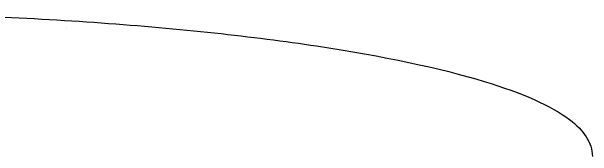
# Model space of a CAD drawing. Header units: millimetres. Extents: x 577 to 7172, y 252 to 2707.
# Drawn here: x 5061.8 to 5116.6, y 1657.9 to 1671.5 of the extents above; entities that cross this region are included whole.
import ezdxf

# ---------------------------------------------------------------- set-up
doc = ezdxf.new("R2010")
doc.units = ezdxf.units.MM
doc.header["$MEASUREMENT"] = 0
doc.layers.add('외형선(ISO)', color=7, linetype='Continuous', lineweight=30)

msp = doc.modelspace()

# ---------------------------------------------------------------- linework, layer by layer
at = {"layer": '외형선(ISO)'}
msp.add_line((5067.021, 1669.987), (5067.021, 1669.987), dxfattribs=at)
msp.add_arc((5114.399, 1657.86), 2.215, 360, 0.024, dxfattribs=at)
msp.add_open_spline([(4966.614, 1657.86), (4966.614, 1657.86), (4966.614, 1657.86), (4966.614, 1657.861), (4966.614, 1657.861), (4966.614, 1657.862), (4966.614, 1657.862), (4966.614, 1657.864), (4966.614, 1657.865), (4966.614, 1657.868), (4966.614, 1657.87), (4966.614, 1657.876), (4966.614, 1657.879), (4966.614, 1657.891), (4966.614, 1657.899), (4966.616, 1657.991), (4966.621, 1658.075), (4966.64, 1658.27), (4966.658, 1658.381), (4967.072, 1660.331), (4968.953, 1661.77), (4974.777, 1664.414), (4978.871, 1665.63), (4988.928, 1667.753), (4995.004, 1668.682), (5008.37, 1670.144), (5015.822, 1670.695), (5031.166, 1671.358), (5039.25, 1671.478), (5055.047, 1671.275), (5062.957, 1670.95), (5077.639, 1669.895), (5084.589, 1669.151), (5096.857, 1667.306), (5102.261, 1666.168), (5110.003, 1663.821), (5112.724, 1662.632), (5115.784, 1660.315), (5116.614, 1659.151), (5116.614, 1657.861)], degree=3, knots=[0, 0, 0, 0, 0.000125, 0.000125, 0.000448, 0.000448, 0.001094, 0.001094, 0.002386, 0.002386, 0.004971, 0.004971, 0.010139, 0.010139, 0.020327, 0.020327, 0.128999, 0.128999, 0.273901, 0.273901, 2.697401, 2.697401, 5.081059, 5.081059, 7.457153, 7.457153, 9.829652, 9.829652, 12.203095, 12.203095, 14.581906, 14.581906, 16.97509, 16.97509, 19.46441, 19.46441, 21.638376, 21.638376, 23.30683, 23.30683, 23.30683, 23.30683], dxfattribs=at)

doc.saveas('drawing.dxf')
